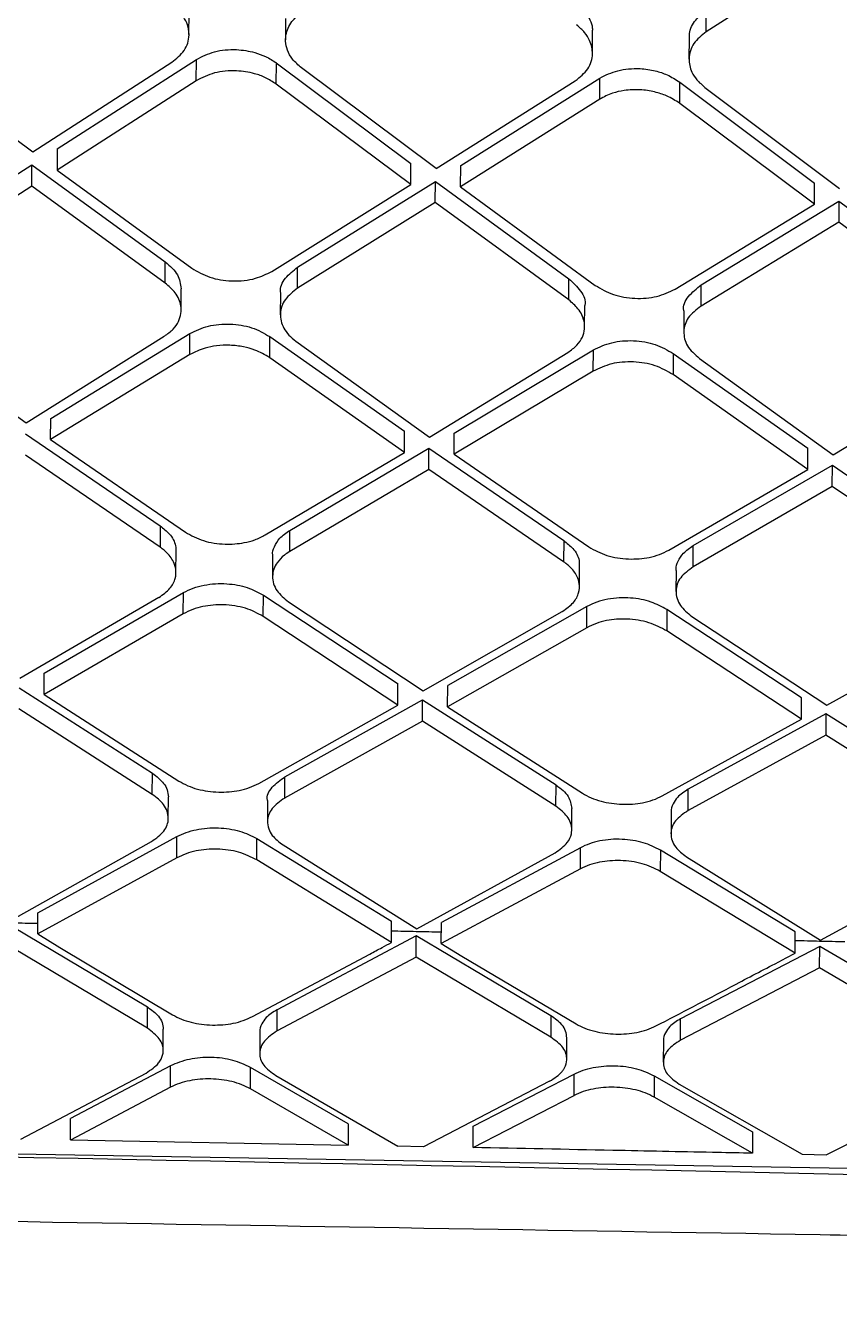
# Model space of a CAD drawing. Extents: x 943 to 1030, y 781 to 934.
# Drawn here: x 1010.415 to 1011.135, y 876.994 to 878.118 of the extents above; entities that cross this region are included whole.
import ezdxf

# ---------------------------------------------------------------- set-up
doc = ezdxf.new("R2010")
doc.units = 0
doc.header["$MEASUREMENT"] = 0
doc.layers.add('1', color=4, linetype='Continuous')

# ---------------------------------------------------------------- blocks, each defined once
blk = doc.blocks.new('AIRA')
at = {"layer": '1', "color": 3, "linetype": 'Continuous', "lineweight": 25}
for p, q in [((67.9628, 75.0247), (67.8398, 74.9461)), ((67.3822, 74.9438), (67.3823, 74.9626)), ((67.8398, 74.9461), (67.8398, 74.9649)), ((67.4677, 74.9578), (67.4677, 74.9391)), ((67.7391, 74.9271), (67.7392, 74.946)), ((67.8246, 74.9405), (67.8245, 74.9218)), ((67.1248, 74.9285), (67.244, 74.8398)), ((67.244, 74.8398), (67.367, 74.9191)), ((67.2657, 74.8425), (67.3888, 74.9216)), ((67.3887, 74.9028), (67.3888, 74.9216)), ((67.4594, 74.9186), (67.5786, 74.8297)), ((67.4594, 74.8998), (67.4595, 74.9186)), ((67.6009, 74.825), (67.4817, 74.9142)), ((67.6226, 74.8277), (67.7457, 74.9052)), ((67.7456, 74.8864), (67.7457, 74.9051)), ((67.3887, 74.9028), (67.2656, 74.8238)), ((67.5785, 74.811), (67.4594, 74.8998)), ((67.6009, 74.825), (67.7239, 74.9028)), ((67.8163, 74.9015), (67.9355, 74.8123)), ((67.8163, 74.8828), (67.8163, 74.9015)), ((67.8386, 74.8969), (67.9577, 74.8073)), ((67.7456, 74.8864), (67.6225, 74.809)), ((67.9354, 74.7936), (67.8163, 74.8828)), ((67.2657, 74.8425), (67.2656, 74.8238)), ((67.1214, 74.7509), (67.2433, 74.8283)), ((67.2432, 74.8095), (67.2433, 74.8282)), ((67.2433, 74.8283), (67.3613, 74.7425)), ((67.5785, 74.811), (67.5786, 74.8297)), ((67.6225, 74.809), (67.6226, 74.8277)), ((67.2656, 74.8238), (67.3847, 74.7369)), ((67.2432, 74.8095), (67.1213, 74.7322)), ((67.3612, 74.7237), (67.2432, 74.8095)), ((67.4554, 74.7341), (67.5785, 74.811)), ((67.4783, 74.7379), (67.6002, 74.8137)), ((67.6001, 74.795), (67.6002, 74.8137)), ((67.6002, 74.8137), (67.7182, 74.7276)), ((67.6225, 74.809), (67.7416, 74.7217)), ((67.9354, 74.7936), (67.9355, 74.8123)), ((67.6001, 74.795), (67.4783, 74.7192)), ((67.7182, 74.7089), (67.6001, 74.795)), ((67.8123, 74.7184), (67.9354, 74.7936)), ((67.8352, 74.7221), (67.9571, 74.7963)), ((67.9571, 74.7963), (67.957, 74.7776)), ((67.9571, 74.7963), (68.0751, 74.71)), ((67.957, 74.7776), (67.8352, 74.7034)), ((68.075, 74.6912), (67.957, 74.7776)), ((67.3612, 74.7237), (67.3613, 74.7425)), ((67.4783, 74.7192), (67.4783, 74.7379)), ((67.7182, 74.7089), (67.7182, 74.7276)), ((67.3753, 74.6999), (67.3754, 74.7187)), ((67.4631, 74.7144), (67.463, 74.6957)), ((67.8352, 74.7034), (67.8352, 74.7221)), ((67.7322, 74.6851), (67.7323, 74.7039)), ((67.82, 74.699), (67.8199, 74.6803)), ((67.1199, 74.6851), (67.2382, 74.6002)), ((67.2382, 74.6002), (67.3604, 74.6768)), ((67.2599, 74.6039), (67.383, 74.6791)), ((67.3829, 74.6604), (67.383, 74.679)), ((67.4536, 74.6577), (67.4537, 74.6764)), ((67.4537, 74.6764), (67.5728, 74.5927)), ((67.4768, 74.6723), (67.5951, 74.5873)), ((67.3829, 74.6604), (67.2598, 74.5852)), ((67.5728, 74.5739), (67.4536, 74.6577)), ((67.5951, 74.5873), (67.7174, 74.6623)), ((67.6168, 74.5909), (67.7399, 74.6646)), ((67.7398, 74.6458), (67.7399, 74.6645)), ((67.8106, 74.6614), (67.8105, 74.6427)), ((67.8106, 74.6614), (67.9297, 74.5776)), ((67.8337, 74.657), (67.952, 74.5719)), ((67.7398, 74.6458), (67.6167, 74.5722)), ((67.9297, 74.5588), (67.8105, 74.6427)), ((67.952, 74.5719), (68.0742, 74.6451)), ((67.2598, 74.5852), (67.2599, 74.6039)), ((67.2376, 74.5904), (67.3567, 74.5088)), ((67.5728, 74.5739), (67.5728, 74.5927)), ((67.6167, 74.5722), (67.6168, 74.5909)), ((67.2598, 74.5852), (67.379, 74.5033)), ((67.3567, 74.49), (67.2375, 74.5716)), ((67.4497, 74.5009), (67.5728, 74.5739)), ((67.4714, 74.5049), (67.5945, 74.5776)), ((67.5944, 74.5589), (67.5945, 74.5776)), ((67.5945, 74.5776), (67.7137, 74.496)), ((67.6167, 74.5722), (67.7359, 74.4902)), ((67.9297, 74.5588), (67.9297, 74.5776)), ((67.5944, 74.5589), (67.4713, 74.4862)), ((67.7136, 74.4772), (67.5944, 74.5589)), ((67.8066, 74.4874), (67.9297, 74.5588)), ((67.8283, 74.4914), (67.9514, 74.5625)), ((67.9513, 74.5438), (67.9514, 74.5625)), ((67.9514, 74.5625), (68.0706, 74.481)), ((67.9513, 74.5438), (67.8282, 74.4727)), ((68.0705, 74.4622), (67.9513, 74.5438)), ((67.3567, 74.5088), (67.3567, 74.49)), ((67.4713, 74.4862), (67.4714, 74.5049)), ((67.7137, 74.496), (67.7136, 74.4773)), ((67.8282, 74.4727), (67.8283, 74.4914)), ((67.3707, 74.4677), (67.3708, 74.4865)), ((67.4562, 74.4826), (67.4561, 74.464)), ((67.7276, 74.455), (67.7277, 74.4738)), ((67.8131, 74.4695), (67.813, 74.4508)), ((67.3555, 74.4455), (67.2325, 74.3739)), ((67.2542, 74.3785), (67.3773, 74.4498)), ((67.3772, 74.431), (67.3773, 74.4498)), ((67.4479, 74.4288), (67.448, 74.4475)), ((67.448, 74.4475), (67.5672, 74.369)), ((67.4702, 74.4417), (67.5894, 74.3629)), ((67.5894, 74.3629), (67.7124, 74.4331)), ((67.7342, 74.4375), (67.6111, 74.3676)), ((67.7341, 74.4187), (67.7342, 74.4374)), ((67.8049, 74.4348), (67.8048, 74.416)), ((67.9241, 74.3566), (67.8049, 74.4348)), ((67.3772, 74.431), (67.2541, 74.3598)), ((67.5671, 74.3503), (67.4479, 74.4288)), ((67.8271, 74.4287), (67.9463, 74.3501)), ((67.7341, 74.4187), (67.611, 74.3488)), ((67.924, 74.3378), (67.8048, 74.416)), ((67.9463, 74.3501), (68.0693, 74.4187)), ((67.2541, 74.3598), (67.2542, 74.3785)), ((67.2319, 74.3657), (67.3499, 74.29)), ((67.5671, 74.3503), (67.5671, 74.3691)), ((67.611, 74.3488), (67.6111, 74.3676)), ((67.2541, 74.3598), (67.3733, 74.283)), ((67.4669, 74.2868), (67.5888, 74.355)), ((67.5887, 74.3362), (67.5888, 74.355)), ((67.5888, 74.355), (67.7069, 74.2796)), ((67.924, 74.3378), (67.9241, 74.3566)), ((67.3498, 74.2712), (67.2318, 74.3469)), ((67.444, 74.281), (67.5671, 74.3503)), ((67.611, 74.3488), (67.7302, 74.2723)), ((67.5887, 74.3362), (67.4668, 74.268)), ((67.7068, 74.2608), (67.5887, 74.3362)), ((67.8009, 74.27), (67.924, 74.3378)), ((67.9457, 74.3426), (67.8239, 74.2758)), ((67.9457, 74.3425), (67.9456, 74.3238)), ((68.0638, 74.2676), (67.9457, 74.3426)), ((67.9456, 74.3238), (67.8238, 74.257)), ((68.0637, 74.2488), (67.9456, 74.3238)), ((67.3498, 74.2712), (67.3499, 74.29)), ((67.4669, 74.268), (67.4669, 74.2868)), ((67.7068, 74.2608), (67.7069, 74.2796)), ((67.8238, 74.257), (67.8239, 74.2758)), ((67.3639, 74.2502), (67.364, 74.269)), ((67.4517, 74.2657), (67.4517, 74.2471)), ((67.7208, 74.24), (67.7209, 74.2588)), ((67.8087, 74.2553), (67.8086, 74.2364)), ((67.2486, 74.1666), (67.3716, 74.234)), ((67.3715, 74.2151), (67.3716, 74.2339)), ((67.4422, 74.2133), (67.4423, 74.2321)), ((67.4423, 74.2321), (67.5615, 74.1591)), ((67.2268, 74.1609), (67.3491, 74.2295)), ((67.4654, 74.2265), (67.5838, 74.1523)), ((67.5838, 74.1523), (67.706, 74.2196)), ((67.7285, 74.2241), (67.6055, 74.158)), ((67.7284, 74.2053), (67.7285, 74.2241)), ((67.7992, 74.222), (67.7991, 74.2031)), ((67.9184, 74.1496), (67.7992, 74.222)), ((67.3715, 74.2151), (67.2485, 74.1478)), ((67.5614, 74.1403), (67.4422, 74.2133)), ((67.8223, 74.216), (67.9407, 74.1424)), ((67.9407, 74.1424), (68.0629, 74.2082)), ((67.7284, 74.2053), (67.6054, 74.1392)), ((67.9184, 74.1307), (67.7991, 74.2031)), ((67.2485, 74.1478), (67.2486, 74.1666)), ((67.2262, 74.1545), (67.3455, 74.0832)), ((67.5614, 74.1403), (67.5615, 74.1591)), ((67.6054, 74.1392), (67.6055, 74.158)), ((67.2485, 74.1478), (67.268, 74.1359)), ((67.5832, 74.1461), (67.4601, 74.0807)), ((67.5831, 74.1272), (67.5832, 74.1461)), ((67.7024, 74.0753), (67.5832, 74.1461)), ((67.9184, 74.1307), (67.9184, 74.1496)), ((67.3454, 74.0643), (67.2261, 74.1356)), ((67.268, 74.1359), (67.3677, 74.0762)), ((67.4384, 74.0747), (67.5422, 74.13)), ((67.6054, 74.1392), (67.6237, 74.1281)), ((67.9401, 74.1367), (67.8171, 74.0726)), ((67.94, 74.1178), (67.9401, 74.1366)), ((68.0593, 74.0667), (67.9401, 74.1367)), ((67.5831, 74.1272), (67.4601, 74.0619)), ((67.7023, 74.0564), (67.5831, 74.1272)), ((67.6237, 74.1281), (67.7246, 74.0681)), ((67.94, 74.1178), (67.817, 74.0537)), ((68.0592, 74.0478), (67.94, 74.1178)), ((67.3454, 74.0643), (67.3455, 74.0832)), ((67.4601, 74.0619), (67.4601, 74.0807)), ((67.7024, 74.0753), (67.7023, 74.0564)), ((67.3595, 74.0445), (67.3595, 74.0634)), ((67.817, 74.0537), (67.8171, 74.0727)), ((67.445, 74.0609), (67.4449, 74.042)), ((67.7164, 74.0369), (67.7165, 74.0558)), ((67.8019, 74.0532), (67.8018, 74.0343)), ((67.366, 74.031), (67.2774, 73.9844)), ((67.3659, 74.0121), (67.366, 74.031)), ((67.4366, 74.0107), (67.4367, 74.0296)), ((67.523, 73.9798), (67.4367, 74.0296)), ((67.2334, 73.9662), (67.3443, 74.0247)), ((67.459, 74.0225), (67.567, 73.96)), ((67.7012, 74.0174), (67.5897, 73.9595)), ((67.6337, 73.9776), (67.7229, 74.0238)), ((67.7229, 74.0049), (67.7229, 74.0238)), ((67.7936, 74.0223), (67.8807, 73.9727)), ((67.7936, 74.0223), (67.7936, 74.0034)), ((67.3659, 74.0121), (67.2773, 73.9654)), ((67.5229, 73.9608), (67.4366, 74.0107)), ((67.8159, 74.0149), (67.9247, 73.9528)), ((67.9459, 73.9524), (68.0581, 74.0094)), ((67.6336, 73.9587), (67.7229, 74.0049)), ((67.8806, 73.9537), (67.7936, 74.0034)), ((67.2773, 73.9655), (67.2774, 73.9844)), ((67.523, 73.9798), (67.5229, 73.9608)), ((67.6336, 73.9587), (67.6337, 73.9776)), ((67.8807, 73.9727), (67.8806, 73.9537)), ((69.5833, 73.9126), (66.1508, 73.9714)), ((67.2773, 73.9655), (67.5229, 73.9608)), ((67.5897, 73.9595), (67.567, 73.96)), ((67.9247, 73.9528), (67.9459, 73.9524))]:
    blk.add_line(p, q, dxfattribs=at)
at = {"layer": '1', "color": 3, "linetype": 'Continuous', "lineweight": 25, "flags": 128}
blk.add_lwpolyline([(67.9006, 74.1214), (67.9105, 74.1266), (67.9184, 74.1307)], dxfattribs=at)
at = {"layer": '1', "color": 3, "linetype": 'Continuous', "lineweight": 25}
for points, knots in [([(67.367, 74.9191), (67.3711, 74.9224), (67.3774, 74.9275), (67.3814, 74.9362), (67.3828, 74.9444), (67.3811, 74.9531), (67.3761, 74.9618), (67.371, 74.9664), (67.3682, 74.9689)], [0, 0, 0, 0, 0.241732, 0.368836, 0.49975, 0.692637, 0.832109, 1, 1, 1, 1]), ([(67.4817, 74.9142), (67.4789, 74.9167), (67.4735, 74.9214), (67.469, 74.9296), (67.4673, 74.9375), (67.4682, 74.9466), (67.4729, 74.9561), (67.4798, 74.9615), (67.4829, 74.9638)], [0, 0, 0, 0, 0.168114, 0.323976, 0.467574, 0.598897, 0.823806, 1, 1, 1, 1]), ([(67.7252, 74.9709), (67.7277, 74.9687), (67.7327, 74.9644), (67.7371, 74.957), (67.7392, 74.9508), (67.739, 74.9471), (67.739, 74.946)], [0, 0, 0, 0, 0.303809, 0.593405, 0.868793, 1, 1, 1, 1]), ([(67.8249, 74.9405), (67.8249, 74.9418), (67.8248, 74.9474), (67.8291, 74.9565), (67.8364, 74.9622), (67.8398, 74.9649)], [0, 0, 0, 0, 0.14759, 0.606253, 1, 1, 1, 1]), ([(67.7239, 74.9028), (67.7281, 74.9061), (67.7364, 74.9129), (67.7402, 74.926), (67.7378, 74.9371), (67.7324, 74.9458), (67.7276, 74.95), (67.7251, 74.9522)], [0, 0, 0, 0, 0.245586, 0.49912, 0.715711, 0.849499, 1, 1, 1, 1]), ([(67.8398, 74.9461), (67.8357, 74.9429), (67.8294, 74.9379), (67.8254, 74.9292), (67.8239, 74.9207), (67.8259, 74.9118), (67.8312, 74.9032), (67.8361, 74.8991), (67.8386, 74.8969)], [0, 0, 0, 0, 0.241658, 0.368786, 0.499769, 0.714698, 0.848659, 1, 1, 1, 1]), ([(67.3888, 74.9216), (67.3939, 74.9242), (67.4043, 74.9295), (67.4232, 74.9311), (67.4387, 74.9286), (67.4507, 74.9243), (67.4564, 74.9206), (67.4595, 74.9186)], [0, 0, 0, 0, 0.245117, 0.498384, 0.707508, 0.843414, 1, 1, 1, 1]), ([(67.4594, 74.8998), (67.4563, 74.9018), (67.4506, 74.9056), (67.4386, 74.9099), (67.4232, 74.9123), (67.4043, 74.9107), (67.3938, 74.9055), (67.3887, 74.9028)], [0, 0, 0, 0, 0.157095, 0.293095, 0.500995, 0.753112, 1, 1, 1, 1]), ([(67.7457, 74.9052), (67.7507, 74.9077), (67.7584, 74.9115), (67.7711, 74.9135), (67.7824, 74.9138), (67.7941, 74.912), (67.8063, 74.908), (67.8127, 74.9039), (67.8163, 74.9015)], [0, 0, 0, 0, 0.241932, 0.368876, 0.499454, 0.67335, 0.817689, 1, 1, 1, 1]), ([(67.8163, 74.8828), (67.8126, 74.8852), (67.806, 74.8894), (67.7937, 74.8933), (67.7809, 74.8952), (67.7681, 74.8946), (67.7557, 74.8919), (67.7492, 74.8884), (67.7456, 74.8864)], [0, 0, 0, 0, 0.186787, 0.332584, 0.500308, 0.67834, 0.821089, 1, 1, 1, 1]), ([(67.3613, 74.7425), (67.3655, 74.7388), (67.3736, 74.7317), (67.3747, 74.7229), (67.3752, 74.7187)], [0, 0, 0, 0, 0.5142865, 1, 1, 1, 1]), ([(67.3847, 74.7369), (67.3898, 74.7339), (67.4, 74.728), (67.4172, 74.7253), (67.4309, 74.7258), (67.4435, 74.7281), (67.4508, 74.7317), (67.4554, 74.7341)], [0, 0, 0, 0, 0.249713, 0.499421, 0.644539, 0.776493, 1, 1, 1, 1]), ([(67.4635, 74.7145), (67.4634, 74.7149), (67.4622, 74.7195), (67.4666, 74.7284), (67.4745, 74.7348), (67.4783, 74.7379)], [0, 0, 0, 0, 0.046383, 0.529232, 1, 1, 1, 1]), ([(67.7182, 74.7276), (67.722, 74.7241), (67.7295, 74.7171), (67.7336, 74.7081), (67.7323, 74.704), (67.7323, 74.7039)], [0, 0, 0, 0, 0.49509, 0.996889, 1, 1, 1, 1]), ([(67.3605, 74.6768), (67.3632, 74.6788), (67.3685, 74.6826), (67.3732, 74.6896), (67.3754, 74.6967), (67.3753, 74.7053), (67.3714, 74.7149), (67.3644, 74.721), (67.3613, 74.7237)], [0, 0, 0, 0, 0.158522, 0.307519, 0.446988, 0.576929, 0.807295, 1, 1, 1, 1]), ([(67.4783, 74.7192), (67.4742, 74.716), (67.4661, 74.7096), (67.4618, 74.6968), (67.4645, 74.6858), (67.4703, 74.6776), (67.4746, 74.6741), (67.4768, 74.6723)], [0, 0, 0, 0, 0.241665, 0.488652, 0.740985, 0.86981, 1, 1, 1, 1]), ([(67.8202, 74.699), (67.8201, 74.6991), (67.8189, 74.7035), (67.8232, 74.7125), (67.8312, 74.7189), (67.8352, 74.7221)], [0, 0, 0, 0, 0.016492, 0.506783, 1, 1, 1, 1]), ([(67.7174, 74.6623), (67.7202, 74.6644), (67.7258, 74.6684), (67.7305, 74.6757), (67.7325, 74.6829), (67.7319, 74.6915), (67.7277, 74.7006), (67.7211, 74.7063), (67.7182, 74.7089)], [0, 0, 0, 0, 0.168715, 0.324986, 0.468809, 0.600179, 0.824707, 1, 1, 1, 1]), ([(67.8352, 74.7034), (67.8309, 74.7001), (67.8226, 74.6937), (67.8189, 74.6809), (67.8218, 74.6678), (67.8297, 74.6606), (67.8337, 74.657)], [0, 0, 0, 0, 0.256138, 0.499736, 0.746349, 1, 1, 1, 1]), ([(67.4536, 74.6577), (67.4494, 74.6602), (67.4425, 74.6643), (67.4301, 74.6676), (67.4185, 74.669), (67.407, 74.6685), (67.3944, 74.6661), (67.3873, 74.6626), (67.3829, 74.6604)], [0, 0, 0, 0, 0.208799, 0.344289, 0.50023, 0.652846, 0.787153, 1, 1, 1, 1]), ([(67.3567, 74.5088), (67.3596, 74.5065), (67.3661, 74.5014), (67.3705, 74.4934), (67.3706, 74.4881), (67.3706, 74.4865)], [0, 0, 0, 0, 0.346126, 0.799788, 1, 1, 1, 1]), ([(67.379, 74.5033), (67.3841, 74.5005), (67.3943, 74.4949), (67.4134, 74.4921), (67.429, 74.4933), (67.441, 74.4964), (67.4467, 74.4993), (67.4497, 74.5009)], [0, 0, 0, 0, 0.249871, 0.499496, 0.7164, 0.849971, 1, 1, 1, 1]), ([(67.4563, 74.4826), (67.4563, 74.4828), (67.4559, 74.4854), (67.4576, 74.4907), (67.4622, 74.4985), (67.4682, 74.5027), (67.4714, 74.5049)], [0, 0, 0, 0, 0.018215, 0.313091, 0.640371, 1, 1, 1, 1]), ([(67.3555, 74.4455), (67.3592, 74.4481), (67.366, 74.453), (67.3705, 74.462), (67.3711, 74.4701), (67.3685, 74.4782), (67.3638, 74.4843), (67.3591, 74.4882), (67.3573, 74.4896), (67.3567, 74.49)], [0, 0, 0, 0, 0.213557, 0.401949, 0.565105, 0.702961, 0.90198, 0.963686, 1, 1, 1, 1]), ([(67.7137, 74.496), (67.7165, 74.4937), (67.7232, 74.4885), (67.7274, 74.4805), (67.7275, 74.4753), (67.7275, 74.4738)], [0, 0, 0, 0, 0.354848, 0.811475, 1, 1, 1, 1]), ([(67.7359, 74.4902), (67.741, 74.4874), (67.7512, 74.4819), (67.7708, 74.4789), (67.7869, 74.4801), (67.7988, 74.4834), (67.804, 74.486), (67.8066, 74.4874)], [0, 0, 0, 0, 0.24934, 0.499683, 0.738223, 0.866337, 1, 1, 1, 1]), ([(67.8133, 74.4695), (67.8132, 74.4698), (67.8129, 74.4725), (67.8147, 74.4779), (67.8193, 74.4853), (67.8252, 74.4893), (67.8283, 74.4914)], [0, 0, 0, 0, 0.039331, 0.32994, 0.650177, 1, 1, 1, 1]), ([(67.4713, 74.4862), (67.4697, 74.4851), (67.4652, 74.4822), (67.4586, 74.4752), (67.4555, 74.4663), (67.4567, 74.4578), (67.4605, 74.4497), (67.4664, 74.4449), (67.4702, 74.4417)], [0, 0, 0, 0, 0.090752, 0.250399, 0.4995, 0.63702, 0.766441, 1, 1, 1, 1]), ([(67.7124, 74.4331), (67.7161, 74.4357), (67.7229, 74.4405), (67.7274, 74.4493), (67.728, 74.4573), (67.7255, 74.4654), (67.7208, 74.4714), (67.716, 74.4754), (67.7142, 74.4767), (67.7136, 74.4773)], [0, 0, 0, 0, 0.212549, 0.400214, 0.562924, 0.700621, 0.90019, 0.962626, 1, 1, 1, 1]), ([(67.8282, 74.4727), (67.8241, 74.4696), (67.8157, 74.4635), (67.8124, 74.4531), (67.8136, 74.4447), (67.8174, 74.4367), (67.8233, 74.4319), (67.8271, 74.4287)], [0, 0, 0, 0, 0.249506, 0.498865, 0.635259, 0.764411, 1, 1, 1, 1]), ([(67.3773, 74.4498), (67.3801, 74.4512), (67.3856, 74.454), (67.3954, 74.4566), (67.4055, 74.4579), (67.4186, 74.4578), (67.4341, 74.4551), (67.4435, 74.45), (67.448, 74.4475)], [0, 0, 0, 0, 0.141132, 0.277708, 0.409735, 0.537221, 0.777522, 1, 1, 1, 1]), ([(67.8049, 74.4348), (67.8004, 74.4372), (67.7912, 74.4423), (67.7757, 74.4452), (67.7627, 74.4454), (67.7525, 74.4442), (67.7426, 74.4416), (67.737, 74.4389), (67.7342, 74.4375)], [0, 0, 0, 0, 0.220169, 0.459673, 0.587341, 0.719944, 0.857494, 1, 1, 1, 1]), ([(67.4479, 74.4288), (67.4429, 74.4315), (67.4353, 74.4355), (67.4227, 74.4383), (67.41, 74.4395), (67.397, 74.4384), (67.3851, 74.4351), (67.3799, 74.4324), (67.3772, 74.431)], [0, 0, 0, 0, 0.245058, 0.371533, 0.500277, 0.735203, 0.863992, 1, 1, 1, 1]), ([(67.8048, 74.416), (67.7998, 74.4187), (67.7922, 74.4228), (67.7796, 74.4256), (67.7669, 74.4269), (67.754, 74.4259), (67.7421, 74.4227), (67.7368, 74.4201), (67.7341, 74.4187)], [0, 0, 0, 0, 0.24474, 0.371321, 0.500359, 0.732779, 0.86216, 1, 1, 1, 1]), ([(67.3499, 74.29), (67.3536, 74.2872), (67.3594, 74.2826), (67.3634, 74.2752), (67.3638, 74.2711), (67.364, 74.269)], [0, 0, 0, 0, 0.462449, 0.725691, 1, 1, 1, 1]), ([(67.4519, 74.2657), (67.4518, 74.2659), (67.4506, 74.2699), (67.455, 74.2781), (67.4629, 74.2839), (67.4669, 74.2868)], [0, 0, 0, 0, 0.022099, 0.511049, 1, 1, 1, 1]), ([(67.3733, 74.283), (67.3758, 74.2816), (67.3808, 74.2788), (67.3924, 74.2749), (67.4083, 74.2726), (67.4242, 74.274), (67.4361, 74.2771), (67.4413, 74.2797), (67.444, 74.281)], [0, 0, 0, 0, 0.129482, 0.256198, 0.500349, 0.735868, 0.864475, 1, 1, 1, 1]), ([(67.7068, 74.2796), (67.7091, 74.278), (67.7134, 74.2749), (67.7193, 74.2679), (67.7203, 74.2624), (67.7209, 74.2588)], [0, 0, 0, 0, 0.263459, 0.518884, 1, 1, 1, 1]), ([(67.8239, 74.2758), (67.8204, 74.2736), (67.8145, 74.2697), (67.8101, 74.2627), (67.8083, 74.258), (67.8087, 74.2554), (67.8088, 74.2553)], [0, 0, 0, 0, 0.395961, 0.663159, 0.975992, 1, 1, 1, 1]), ([(67.3491, 74.2295), (67.3532, 74.2325), (67.3614, 74.2383), (67.3646, 74.2483), (67.3632, 74.2563), (67.3594, 74.2639), (67.3536, 74.2684), (67.3498, 74.2712)], [0, 0, 0, 0, 0.24947, 0.498908, 0.640759, 0.771706, 1, 1, 1, 1]), ([(67.4669, 74.268), (67.4627, 74.2651), (67.4544, 74.2592), (67.451, 74.2492), (67.4523, 74.2411), (67.4562, 74.2336), (67.4618, 74.2292), (67.4654, 74.2265)], [0, 0, 0, 0, 0.249364, 0.49876, 0.646383, 0.779273, 1, 1, 1, 1]), ([(67.7302, 74.2723), (67.7327, 74.2709), (67.7377, 74.2681), (67.7493, 74.2642), (67.7652, 74.2618), (67.7811, 74.2631), (67.793, 74.2662), (67.7982, 74.2687), (67.8009, 74.27)], [0, 0, 0, 0, 0.128939, 0.255483, 0.500432, 0.735236, 0.863987, 1, 1, 1, 1]), ([(67.706, 74.2196), (67.7101, 74.2224), (67.7172, 74.2274), (67.7203, 74.2347), (67.7208, 74.2385), (67.7209, 74.2417), (67.7202, 74.246), (67.7163, 74.2534), (67.7105, 74.2579), (67.7068, 74.2608)], [0, 0, 0, 0, 0.249161, 0.428558, 0.491856, 0.499315, 0.64023, 0.770796, 1, 1, 1, 1]), ([(67.8238, 74.257), (67.8196, 74.2541), (67.8113, 74.2484), (67.8079, 74.2386), (67.8092, 74.2306), (67.813, 74.2232), (67.8187, 74.2188), (67.8223, 74.216)], [0, 0, 0, 0, 0.249294, 0.498683, 0.644585, 0.776915, 1, 1, 1, 1]), ([(67.3716, 74.234), (67.3742, 74.2352), (67.3794, 74.2377), (67.3915, 74.241), (67.408, 74.2424), (67.4276, 74.2395), (67.4374, 74.2346), (67.4423, 74.2321)], [0, 0, 0, 0, 0.131496, 0.26118, 0.514007, 0.760164, 1, 1, 1, 1]), ([(67.7992, 74.222), (67.7944, 74.2244), (67.7846, 74.2293), (67.7684, 74.2317), (67.7553, 74.2316), (67.7456, 74.2302), (67.7363, 74.2278), (67.7311, 74.2253), (67.7285, 74.2241)], [0, 0, 0, 0, 0.237949, 0.483213, 0.609344, 0.737488, 0.867691, 1, 1, 1, 1]), ([(67.4422, 74.2133), (67.4371, 74.2159), (67.4269, 74.2209), (67.4072, 74.2235), (67.3911, 74.2221), (67.3793, 74.2189), (67.3741, 74.2164), (67.3715, 74.2151)], [0, 0, 0, 0, 0.251581, 0.499794, 0.740616, 0.868107, 1, 1, 1, 1]), ([(67.7991, 74.2031), (67.794, 74.2057), (67.7838, 74.2107), (67.7641, 74.2134), (67.748, 74.2121), (67.7362, 74.209), (67.7311, 74.2065), (67.7284, 74.2053)], [0, 0, 0, 0, 0.25122, 0.499885, 0.739695, 0.867401, 1, 1, 1, 1]), ([(67.2485, 74.1569), (67.2411, 74.1571), (67.2264, 74.1574), (67.2118, 74.1576), (67.2045, 74.1578)], [0, 0, 0, 0, 0.507849, 1, 1, 1, 1]), ([(67.6055, 74.1493), (67.598, 74.1494), (67.5833, 74.1498), (67.5687, 74.1501), (67.5615, 74.1502)], [0, 0, 0, 0, 0.508386, 1, 1, 1, 1]), ([(67.9624, 74.1407), (67.9549, 74.1409), (67.9403, 74.1412), (67.9256, 74.1416), (67.9184, 74.1418)], [0, 0, 0, 0, 0.5084, 1, 1, 1, 1]), ([(67.5422, 74.13), (67.5458, 74.1319), (67.5522, 74.1353), (67.5586, 74.1388), (67.5614, 74.1403)], [0, 0, 0, 0, 0.56, 1, 1, 1, 1]), ([(67.7953, 74.0664), (67.8174, 74.0779), (67.8525, 74.0962), (67.8875, 74.1146), (67.9006, 74.1214)], [0, 0, 0, 0, 0.627631, 1, 1, 1, 1]), ([(67.3455, 74.0832), (67.3491, 74.0806), (67.3549, 74.0764), (67.3589, 74.0694), (67.3593, 74.0654), (67.3594, 74.0634)], [0, 0, 0, 0, 0.448504, 0.721509, 1, 1, 1, 1]), ([(67.3677, 74.0762), (67.3702, 74.0749), (67.3752, 74.0722), (67.3868, 74.0686), (67.4028, 74.0665), (67.4188, 74.0679), (67.4306, 74.071), (67.4358, 74.0734), (67.4384, 74.0747)], [0, 0, 0, 0, 0.130312, 0.257248, 0.500169, 0.739987, 0.867574, 1, 1, 1, 1]), ([(67.4601, 74.0807), (67.4566, 74.0785), (67.4507, 74.0748), (67.4463, 74.0679), (67.4445, 74.0635), (67.445, 74.0611), (67.445, 74.0609)], [0, 0, 0, 0, 0.402223, 0.670471, 0.982965, 1, 1, 1, 1]), ([(67.7164, 74.0558), (67.7162, 74.0578), (67.7158, 74.0618), (67.7117, 74.0687), (67.706, 74.0728), (67.7024, 74.0753)], [0, 0, 0, 0, 0.283514, 0.55395, 1, 1, 1, 1]), ([(67.3443, 74.0247), (67.3485, 74.0275), (67.3541, 74.0313), (67.3584, 74.0381), (67.3603, 74.0453), (67.3574, 74.0553), (67.3494, 74.0613), (67.3454, 74.0643)], [0, 0, 0, 0, 0.249572, 0.335071, 0.500381, 0.750288, 1, 1, 1, 1]), ([(67.4601, 74.0619), (67.4559, 74.059), (67.4475, 74.0534), (67.4437, 74.0424), (67.4469, 74.0313), (67.4549, 74.0254), (67.459, 74.0225)], [0, 0, 0, 0, 0.249774, 0.499774, 0.749974, 1, 1, 1, 1]), ([(67.7246, 74.0681), (67.7272, 74.0668), (67.7321, 74.0642), (67.7437, 74.0606), (67.7597, 74.0585), (67.7758, 74.0598), (67.7876, 74.0628), (67.7927, 74.0652), (67.7953, 74.0664)], [0, 0, 0, 0, 0.130306, 0.25723, 0.500148, 0.739703, 0.867359, 1, 1, 1, 1]), ([(67.8171, 74.0727), (67.8136, 74.0705), (67.8077, 74.0668), (67.8033, 74.0601), (67.8015, 74.0557), (67.8019, 74.0533), (67.802, 74.0532)], [0, 0, 0, 0, 0.397776, 0.667097, 0.982866, 1, 1, 1, 1]), ([(67.7012, 74.0174), (67.7054, 74.0201), (67.7102, 74.0232), (67.7134, 74.0275), (67.7154, 74.0309), (67.7173, 74.0376), (67.7144, 74.0475), (67.7063, 74.0535), (67.7023, 74.0564)], [0, 0, 0, 0, 0.249572, 0.278589, 0.33014, 0.500412, 0.750343, 1, 1, 1, 1]), ([(67.817, 74.0537), (67.8128, 74.051), (67.8045, 74.0455), (67.8007, 74.0347), (67.8038, 74.0237), (67.8119, 74.0178), (67.8159, 74.0149)], [0, 0, 0, 0, 0.249766, 0.499802, 0.750031, 1, 1, 1, 1]), ([(67.4367, 74.0296), (67.4317, 74.032), (67.4216, 74.0367), (67.4019, 74.0392), (67.3855, 74.0377), (67.3736, 74.0345), (67.3685, 74.0322), (67.366, 74.031)], [0, 0, 0, 0, 0.246208, 0.494277, 0.744894, 0.872001, 1, 1, 1, 1]), ([(67.7229, 74.0238), (67.7255, 74.025), (67.7305, 74.0273), (67.7425, 74.0304), (67.7589, 74.0318), (67.7787, 74.0293), (67.7887, 74.0246), (67.7936, 74.0223)], [0, 0, 0, 0, 0.128716, 0.256313, 0.507263, 0.754897, 1, 1, 1, 1]), ([(67.4366, 74.0107), (67.4341, 74.012), (67.4292, 74.0145), (67.4176, 74.0181), (67.4016, 74.0202), (67.3854, 74.0187), (67.3736, 74.0157), (67.3685, 74.0133), (67.3659, 74.0121)], [0, 0, 0, 0, 0.12925, 0.255833, 0.500189, 0.741606, 0.868783, 1, 1, 1, 1]), ([(67.7936, 74.0034), (67.7911, 74.0047), (67.7862, 74.0072), (67.7745, 74.0107), (67.7585, 74.0128), (67.7424, 74.0114), (67.7306, 74.0084), (67.7255, 74.0061), (67.7229, 74.0049)], [0, 0, 0, 0, 0.129097, 0.255613, 0.50014, 0.7412, 0.868479, 1, 1, 1, 1]), ([(61.1498, 73.9704), (61.9067, 73.9616), (63.5384, 73.9426), (65.5684, 73.9186), (67.0751, 73.896), (67.801, 73.8841), (68.3401, 73.8751), (69.4094, 73.8567), (70.3845, 73.8405), (71.1483, 73.8278)], [0, 0, 0, 0, 0.227111, 0.489631, 0.609075, 0.679169, 0.707418, 0.770829, 1, 1, 1, 1]), ([(71.1286, 73.8473), (71.128, 73.8473), (71.1233, 73.8474), (71.1077, 73.8478), (71.0519, 73.8494), (70.8437, 73.8551), (70.0335, 73.8787), (68.4312, 73.929), (66.9847, 73.9549), (66.1516, 73.9698)], [0, 0, 0, 0, 0.000353, 0.002828, 0.009436, 0.033986, 0.128384, 0.498019, 1, 1, 1, 1]), ([(67.8806, 73.9537), (67.8793, 73.9538), (67.8675, 73.954), (67.8264, 73.9548), (67.7453, 73.9565), (67.6748, 73.9579), (67.6336, 73.9587)], [0, 0, 0, 0, 0.015648, 0.142911, 0.500005, 1, 1, 1, 1])]:
    blk.add_open_spline(points, degree=3, knots=knots, dxfattribs=at)
for points in [[(67.7416, 74.7217), (67.7467, 74.7187), (67.7569, 74.7127), (67.7767, 74.7095), (67.7966, 74.711), (67.8071, 74.7159), (67.8123, 74.7184)], [(67.383, 74.6791), (67.3882, 74.6816), (67.3987, 74.6866), (67.4186, 74.6882), (67.4384, 74.6852), (67.4486, 74.6793), (67.4537, 74.6764)], [(67.7399, 74.6646), (67.7451, 74.667), (67.7556, 74.672), (67.7755, 74.6735), (67.7953, 74.6703), (67.8055, 74.6644), (67.8106, 74.6614)], [(67.8105, 74.6427), (67.8054, 74.6456), (67.7952, 74.6516), (67.7754, 74.6547), (67.7555, 74.6532), (67.745, 74.6483), (67.7398, 74.6458)]]:
    blk.add_open_spline(points, degree=3, dxfattribs=at)

msp = doc.modelspace()

# ---------------------------------------------------------------- block references
at = {"layer": '1'}
msp.add_blockref('AIRA', (943.1775, 803.1658), dxfattribs=at)

doc.saveas('drawing.dxf')
